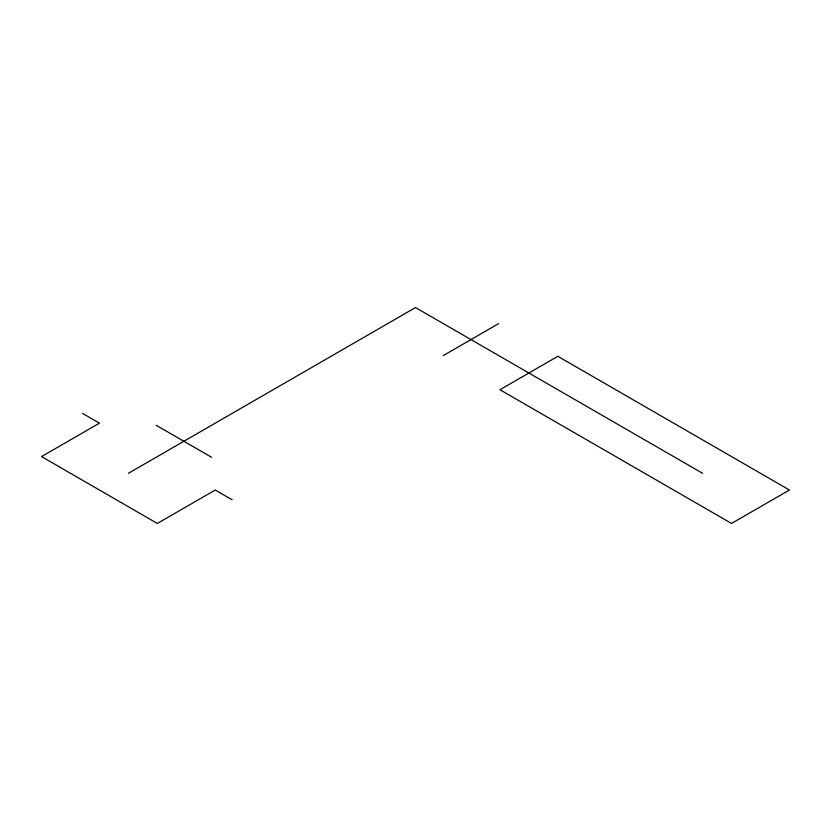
<?xml version="1.0" encoding="UTF-8"?>
<svg xmlns="http://www.w3.org/2000/svg" width="831" height="831" viewBox="0 0 831 831"><rect width="100%" height="100%" fill="white"/><g stroke="black" fill="none" stroke-linecap="round" stroke-linejoin="round"><path stroke-width="1.25" d="M128.4 473.306L415.5 307.553L702.6 473.306M443.245 355.606L498.735 323.571M156.145 425.254L211.635 457.289M82.56 413.412L99.45 423.166L41.55 456.593L157.35 523.447L215.26 490.02L232.15 499.774M557.84 356.302L499.94 389.729L731.55 523.447L789.45 490.02L557.84 356.302"/></g></svg>
